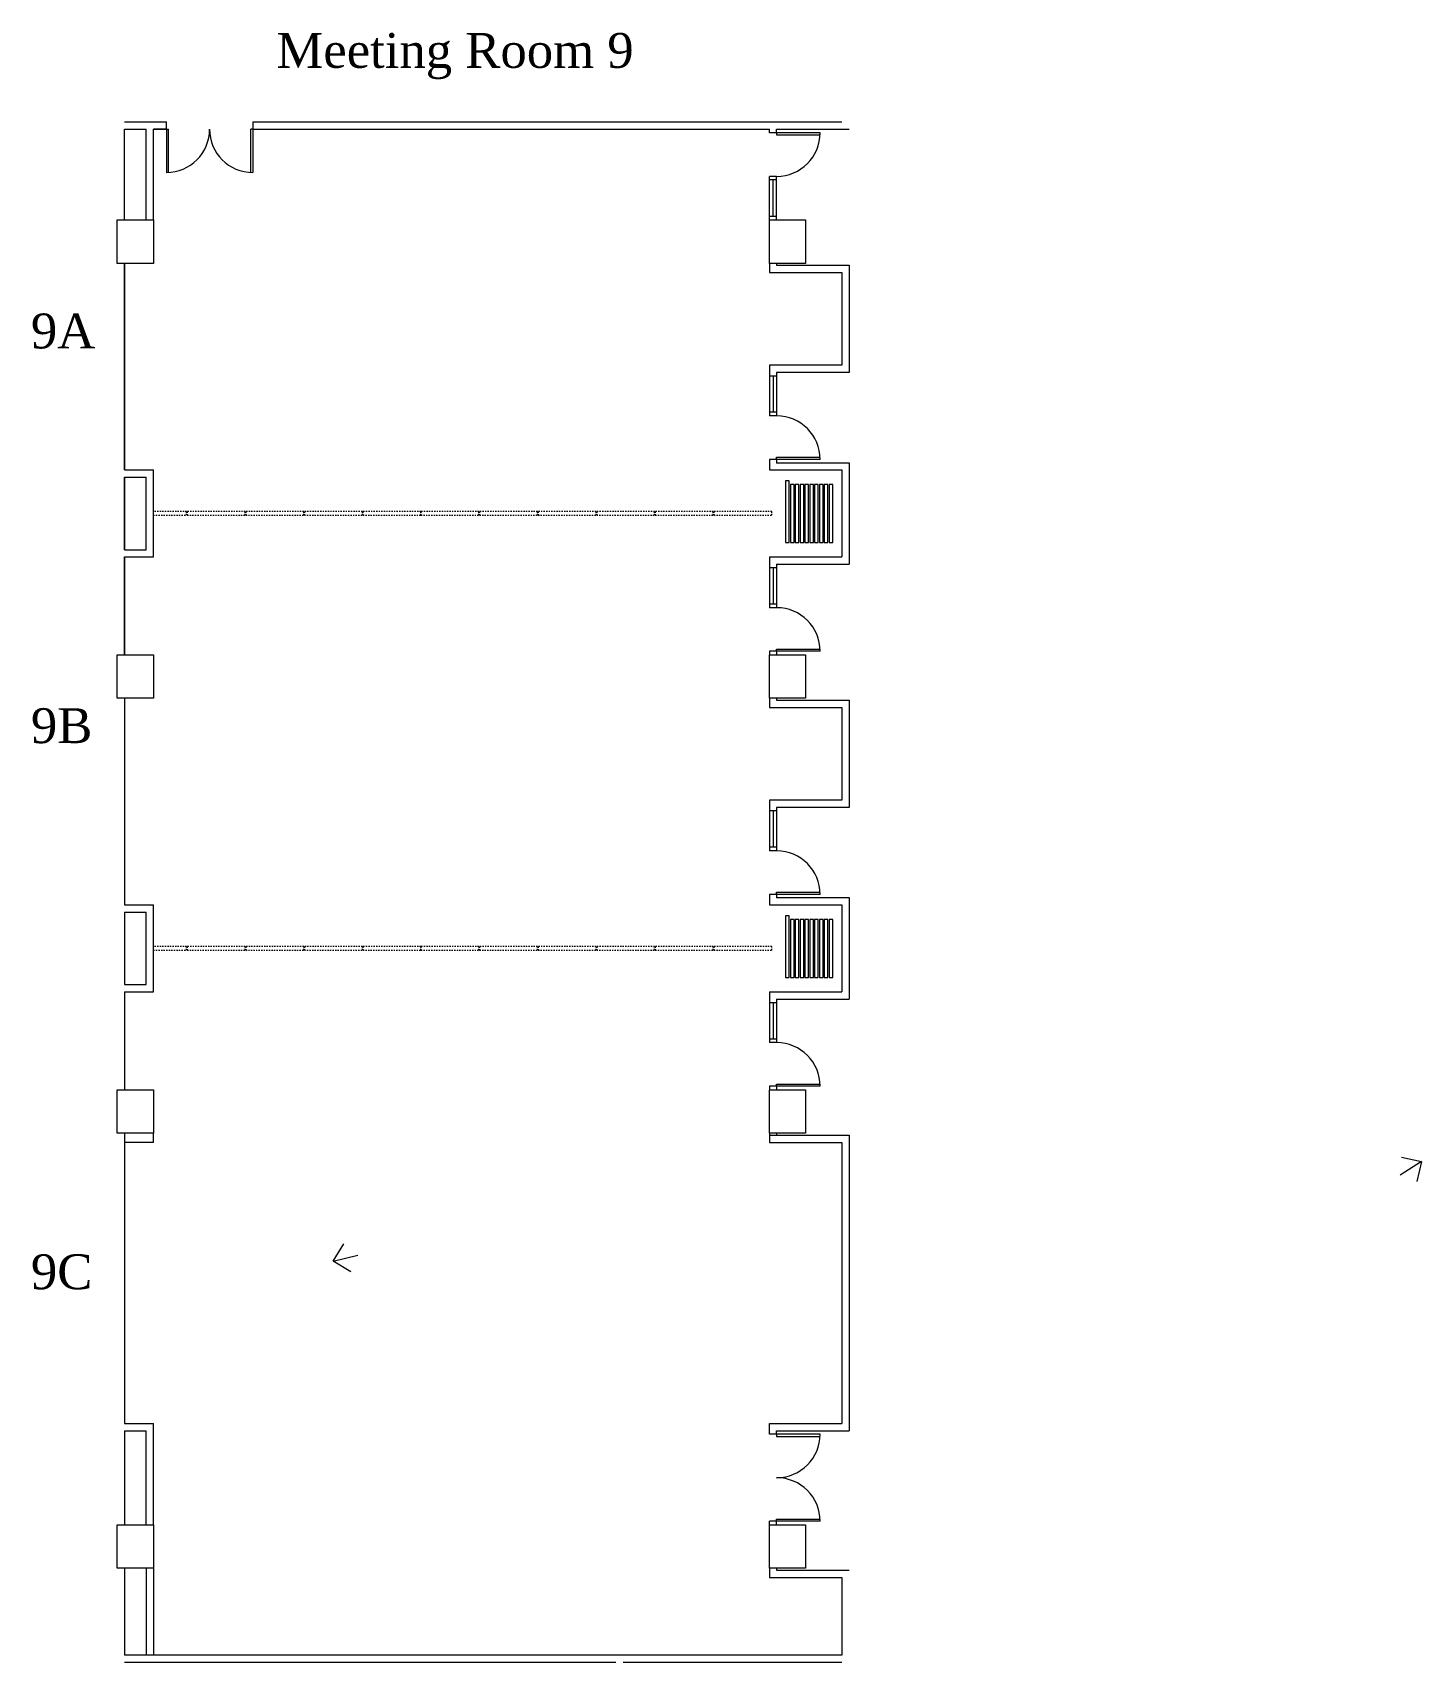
# Model space of a CAD drawing. Header units: inches. Extents: x 2243 to 5746, y 3175 to 6671.
# Drawn here: x 2243 to 3393, y 5322 to 6671 of the extents above; entities outside this region: 1.
import ezdxf

# ---------------------------------------------------------------- set-up
doc = ezdxf.new("R2010")
doc.units = ezdxf.units.IN
doc.header["$LTSCALE"] = 15
doc.header["$MEASUREMENT"] = 0
doc.header["$PDMODE"] = 1
doc.header["$PDSIZE"] = -2
for name, pattern in [('Dash Style-10', [0.905457, 0.395966, -0.05661, 0.05661, -0.05661, 0.05661, -0.05661, 0.05661, -0.05661, 0.05661, -0.05661]), ('Dash Style-3', [0.141296, 0.070648, -0.070648]), ('Dash Style-7', [0.198059, 0.141449, -0.05661]), ('Dash Style-8', [0.701294, 0.395966, -0.113068, 0.079193, -0.113068]), ('Dash Style-9', [0.792236, 0.395966, -0.05661, 0.05661, -0.05661, 0.05661, -0.05661, 0.05661, -0.05661])]:
    doc.linetypes.add(name, pattern=pattern)
doc.layers.get('0').update_dxf_attribs({"color": 4, "lineweight": 15})
for name, color, linetype, lineweight in [('02MATCH', 12, 'Continuous', 15), ('04FIREPART', 6, 'Continuous', 15), ('ARDOOR', 5, 'Continuous', 15), ('ARDOOR-I', 5, 'Continuous', 15), ('ARWALL', 7, 'Continuous', 15), ('COLUMN', 6, 'Continuous', 15), ('CORE', 7, 'Continuous', 15), ('None', 7, 'Continuous', 5)]:
    doc.layers.add(name, color=color, linetype=linetype, lineweight=lineweight)
doc.layers.get('0').freeze()
doc.styles.add('Arial', font='Arial')
doc.styles.add('Times New Roman (bold)', font='Times New Roman')

# ---------------------------------------------------------------- blocks, each defined once
blk = doc.blocks.new('Group-1')
at = {"color": 4, "linetype": 'Continuous', "lineweight": 15}
blk.add_line((-191.848, -285.935), (-171.447, -280.956), dxfattribs=at)
blk.add_lwpolyline([(-177.345, -294.748), (-191.848, -285.935), (-183.036, -271.432)], dxfattribs=at)
blk = doc.blocks.new('Group-2-1')
at = {"color": 4, "linetype": 'Continuous', "lineweight": 15}
blk.add_line((708.988, -203.424), (691.288, -214.726), dxfattribs=at)
blk.add_lwpolyline([(692.415, -199.769), (708.988, -203.424), (705.332, -219.996)], dxfattribs=at)
blk = doc.blocks.new('Group-8-1')
at = {"layer": 'ARDOOR', "color": 7, "linetype": 'Continuous', "lineweight": 15}
for p, q in [((-1216.917, 5647.999), (-1216.917, 5683.791)), ((-1215.177, 5683.748), (-1215.177, 5647.999)), ((-1216.917, 5647.999), (-1215.177, 5647.999))]:
    blk.add_line(p, q, dxfattribs=at)
blk.add_arc((-1216.917, 5647.999), 35.788, 0, 90, dxfattribs=at)
blk = doc.blocks.new('Group-9-1')
at = {"layer": 'ARDOOR', "color": 7, "linetype": 'Continuous', "lineweight": 15}
for p, q in [((-1147.073, 5683.748), (-1147.073, 5647.999)), ((-1145.334, 5647.999), (-1145.334, 5683.791)), ((-1145.334, 5647.999), (-1147.073, 5647.999))]:
    blk.add_line(p, q, dxfattribs=at)
blk.add_arc((-1145.334, 5647.999), 35.788, 90, 180, dxfattribs=at)
blk = doc.blocks.new('Group-10-1')
at = {"layer": 'ARDOOR', "color": 7, "linetype": 'Continuous', "lineweight": 15}
for p, q in [((-1686.584, 6800.136), (-1650.584, 6800.136)), ((-1650.584, 6800.136), (-1650.584, 6798.386)), ((-1650.584, 6798.386), (-1686.541, 6798.386)), ((-1686.584, 6728.136), (-1650.584, 6728.136)), ((-1650.584, 6729.886), (-1686.541, 6729.886)), ((-1650.584, 6728.136), (-1650.584, 6729.886))]:
    blk.add_line(p, q, dxfattribs=at)
for centre, start, end in [((-1650.584, 6800.136), 180, 270), ((-1650.584, 6728.136), 90, 180)]:
    blk.add_arc(centre, 35.996, start, end, dxfattribs=at)
blk = doc.blocks.new('Group-11-1')
at = {"layer": 'ARDOOR', "color": 7, "linetype": 'Continuous', "lineweight": 15}
for p, q in [((-1686.595, 6281.276), (-1650.595, 6281.276)), ((-1650.595, 6279.526), (-1686.552, 6279.526)), ((-1650.595, 6281.276), (-1650.595, 6279.526))]:
    blk.add_line(p, q, dxfattribs=at)
blk.add_arc((-1650.595, 6281.276), 35.996, 180, 270, dxfattribs=at)
blk = doc.blocks.new('Group-12-1')
at = {"layer": 'ARDOOR', "color": 7, "linetype": 'Continuous', "lineweight": 15}
for p, q in [((-1686.595, 6440.029), (-1650.595, 6440.029)), ((-1650.595, 6438.279), (-1686.552, 6438.279)), ((-1650.595, 6440.029), (-1650.595, 6438.279))]:
    blk.add_line(p, q, dxfattribs=at)
blk.add_arc((-1650.595, 6440.029), 35.996, 180, 270, dxfattribs=at)
blk = doc.blocks.new('Group-13-1')
at = {"layer": 'ARDOOR', "color": 7, "linetype": 'Continuous', "lineweight": 15}
for p, q in [((-1686.595, 6080.024), (-1650.595, 6080.024)), ((-1650.595, 6078.275), (-1686.552, 6078.275)), ((-1650.595, 6080.024), (-1650.595, 6078.275))]:
    blk.add_line(p, q, dxfattribs=at)
blk.add_arc((-1650.595, 6080.024), 35.996, 180, 270, dxfattribs=at)
blk = doc.blocks.new('Group-14-1')
at = {"layer": 'ARDOOR', "color": 7, "linetype": 'Continuous', "lineweight": 15}
for p, q in [((-1686.595, 5921.271), (-1650.595, 5921.271)), ((-1650.595, 5919.521), (-1686.552, 5919.521)), ((-1650.595, 5921.271), (-1650.595, 5919.521))]:
    blk.add_line(p, q, dxfattribs=at)
blk.add_arc((-1650.595, 5921.271), 35.996, 180, 270, dxfattribs=at)
blk = doc.blocks.new('Group-15-1')
at = {"layer": 'ARDOOR', "color": 7, "linetype": 'Continuous', "lineweight": 15}
for p, q in [((-1650.595, 5652.749), (-1686.552, 5652.749)), ((-1650.595, 5650.999), (-1650.595, 5652.749)), ((-1686.595, 5650.999), (-1650.595, 5650.999))]:
    blk.add_line(p, q, dxfattribs=at)
blk.add_arc((-1650.595, 5650.999), 35.997, 90, 180, dxfattribs=at)
blk = doc.blocks.new('B$3036')
at = {"layer": 'CORE', "color": 7, "linetype": 'Continuous', "lineweight": 15}
blk.add_lwpolyline([(-15, -18), (-15, 18), (15, 18), (15, -18)], close=True, dxfattribs=at)
blk = doc.blocks.new('Group-16-1')
at = {"layer": 'ARDOOR', "color": 7, "linetype": 'Continuous', "lineweight": 15}
for p, q in [((-1650.595, 6371.029), (-1650.595, 6404.029)), ((-1650.595, 6404.029), (-1644.595, 6404.029)), ((-1650.595, 6401.029), (-1644.595, 6401.029)), ((-1647.595, 6371.029), (-1647.595, 6401.029)), ((-1644.595, 6371.029), (-1644.595, 6404.029)), ((-1650.595, 6245.276), (-1644.595, 6245.276)), ((-1650.595, 6212.276), (-1650.595, 6245.276)), ((-1650.595, 6242.276), (-1644.595, 6242.276)), ((-1647.595, 6212.276), (-1647.595, 6242.276)), ((-1644.595, 6212.276), (-1644.595, 6245.276)), ((-1650.595, 6044.024), (-1644.595, 6044.024)), ((-1650.595, 6011.024), (-1650.595, 6044.024)), ((-1644.595, 6011.024), (-1644.595, 6044.024)), ((-1650.595, 6041.024), (-1644.595, 6041.024)), ((-1647.595, 6011.024), (-1647.595, 6041.024)), ((-1650.595, 5852.271), (-1650.595, 5885.271)), ((-1650.595, 5885.271), (-1644.595, 5885.271)), ((-1650.595, 5882.271), (-1644.595, 5882.271)), ((-1647.595, 5852.271), (-1647.595, 5882.271)), ((-1644.595, 5852.271), (-1644.595, 5885.271)), ((-1650.595, 5722.999), (-1650.595, 5686.999)), ((-1644.595, 5719.999), (-1650.595, 5719.999)), ((-1647.595, 5719.999), (-1647.595, 5689.999)), ((-1644.595, 5722.999), (-1644.595, 5686.999)), ((-1650.595, 5689.999), (-1644.595, 5689.999)), ((-1650.595, 5686.999), (-1644.595, 5686.999))]:
    blk.add_line(p, q, dxfattribs=at)
at = {"layer": 'ARDOOR-I', "color": 7, "linetype": 'Continuous', "lineweight": 15}
for points in [[(-1693.988, 6350.015), (-1696.988, 6350.015), (-1696.988, 6302.015), (-1693.988, 6302.015)], [(-1689.988, 6350.015), (-1692.988, 6350.015), (-1692.988, 6302.015), (-1689.988, 6302.015)], [(-1685.988, 6350.015), (-1688.988, 6350.015), (-1688.988, 6302.015), (-1685.988, 6302.015)], [(-1681.988, 6350.015), (-1684.988, 6350.015), (-1684.988, 6302.015), (-1681.988, 6302.015)], [(-1677.988, 6350.015), (-1680.988, 6350.015), (-1680.988, 6302.015), (-1677.988, 6302.015)], [(-1673.988, 6350.015), (-1676.988, 6350.015), (-1676.988, 6302.015), (-1673.988, 6302.015)], [(-1669.988, 6350.015), (-1672.988, 6350.015), (-1672.988, 6302.015), (-1669.988, 6302.015)], [(-1665.988, 6350.015), (-1668.988, 6350.015), (-1668.988, 6302.015), (-1665.988, 6302.015)], [(-1661.988, 6350.015), (-1664.988, 6350.015), (-1664.988, 6302.015), (-1661.988, 6302.015)], [(-1657.988, 6350.015), (-1660.988, 6350.015), (-1660.988, 6298.988), (-1657.988, 6298.988)], [(-1693.988, 5990.011), (-1696.988, 5990.011), (-1696.988, 5942.011), (-1693.988, 5942.011)], [(-1689.988, 5990.011), (-1692.988, 5990.011), (-1692.988, 5942.011), (-1689.988, 5942.011)], [(-1685.988, 5990.011), (-1688.988, 5990.011), (-1688.988, 5942.011), (-1685.988, 5942.011)], [(-1681.988, 5990.011), (-1684.988, 5990.011), (-1684.988, 5942.011), (-1681.988, 5942.011)], [(-1677.988, 5990.011), (-1680.988, 5990.011), (-1680.988, 5942.011), (-1677.988, 5942.011)], [(-1673.988, 5990.011), (-1676.988, 5990.011), (-1676.988, 5942.011), (-1673.988, 5942.011)], [(-1669.988, 5990.011), (-1672.988, 5990.011), (-1672.988, 5942.011), (-1669.988, 5942.011)], [(-1665.988, 5990.011), (-1668.988, 5990.011), (-1668.988, 5942.011), (-1665.988, 5942.011)], [(-1661.988, 5990.011), (-1664.988, 5990.011), (-1664.988, 5942.011), (-1661.988, 5942.011)], [(-1657.988, 5990.011), (-1660.988, 5990.011), (-1660.988, 5938.984), (-1657.988, 5938.984)]]:
    blk.add_lwpolyline(points, close=True, dxfattribs=at)
at = {"layer": 'ARDOOR-I', "color": 7, "linetype": 'Dash Style-3', "lineweight": 15}
for points in [[(-1646.595, 6327.517), (-1646.595, 6324.517), (-1598.595, 6324.517), (-1598.595, 6327.517)], [(-1598.095, 6327.517), (-1598.095, 6324.517), (-1550.095, 6324.517), (-1550.095, 6327.517)], [(-1549.595, 6327.517), (-1549.595, 6324.517), (-1501.595, 6324.517), (-1501.595, 6327.517)], [(-1501.095, 6327.517), (-1501.095, 6324.517), (-1453.095, 6324.517), (-1453.095, 6327.517)], [(-1452.595, 6327.517), (-1452.595, 6324.517), (-1404.595, 6324.517), (-1404.595, 6327.517)], [(-1404.095, 6327.517), (-1404.095, 6324.517), (-1356.095, 6324.517), (-1356.095, 6327.517)], [(-1356.095, 6327.517), (-1356.095, 6324.517), (-1308.095, 6324.517), (-1308.095, 6327.517)], [(-1307.595, 6327.517), (-1307.595, 6324.517), (-1259.595, 6324.517), (-1259.595, 6327.517)], [(-1259.095, 6327.517), (-1259.095, 6324.517), (-1211.095, 6324.517), (-1211.095, 6327.517)], [(-1210.595, 6327.517), (-1210.595, 6324.517), (-1162.595, 6324.517), (-1162.595, 6327.517)], [(-1646.595, 5967.513), (-1646.595, 5964.513), (-1598.595, 5964.513), (-1598.595, 5967.513)], [(-1598.095, 5967.513), (-1598.095, 5964.513), (-1550.095, 5964.513), (-1550.095, 5967.513)], [(-1549.595, 5967.513), (-1549.595, 5964.513), (-1501.595, 5964.513), (-1501.595, 5967.513)], [(-1501.095, 5967.513), (-1501.095, 5964.513), (-1453.095, 5964.513), (-1453.095, 5967.513)], [(-1452.595, 5967.513), (-1452.595, 5964.513), (-1404.595, 5964.513), (-1404.595, 5967.513)], [(-1404.095, 5967.513), (-1404.095, 5964.513), (-1356.095, 5964.513), (-1356.095, 5967.513)], [(-1356.095, 5967.513), (-1356.095, 5964.513), (-1308.095, 5964.513), (-1308.095, 5967.513)], [(-1307.595, 5967.513), (-1307.595, 5964.513), (-1259.595, 5964.513), (-1259.595, 5967.513)], [(-1259.095, 5967.513), (-1259.095, 5964.513), (-1211.095, 5964.513), (-1211.095, 5967.513)], [(-1210.595, 5967.513), (-1210.595, 5964.513), (-1162.595, 5964.513), (-1162.595, 5967.513)]]:
    blk.add_lwpolyline(points, close=True, dxfattribs=at)
for points in [[(-1134.584, 6327.517), (-1162.095, 6327.517)], [(-1162.095, 6327.517), (-1162.095, 6324.517), (-1134.584, 6324.517)], [(-1134.584, 5967.513), (-1162.095, 5967.513)], [(-1162.095, 5967.513), (-1162.095, 5964.513), (-1134.584, 5964.513)]]:
    blk.add_lwpolyline(points, dxfattribs=at)
at = {"layer": 'ARWALL', "color": 7, "linetype": 'Continuous', "lineweight": 15}
for p, q in [((-1704.584, 6917), (-1523.595, 6917)), ((-1704.584, 6846.636), (-1704.584, 6911)), ((-1704.584, 6911), (-1110.584, 6911)), ((-1517.595, 6917), (-1110.584, 6917)), ((-1134.584, 6839.011), (-1134.584, 6911)), ((-1128.584, 6839.011), (-1128.584, 6911)), ((-1650.584, 6840.636), (-1710.584, 6840.636)), ((-1644.584, 6846.636), (-1704.584, 6846.636)), ((-1650.584, 6839.011), (-1650.584, 6840.636)), ((-1644.584, 6839.011), (-1644.584, 6846.636)), ((-1650.584, 6803.011), (-1650.584, 6800.136)), ((-1650.584, 6800.136), (-1644.584, 6800.136)), ((-1644.584, 6803.011), (-1644.584, 6800.136)), ((-1134.595, 6803), (-1134.595, 6719.261)), ((-1128.595, 6803), (-1128.595, 6725.261)), ((-1110.584, 6725.261), (-1110.584, 6803.011)), ((-1650.584, 6725.261), (-1710.584, 6725.261)), ((-1710.584, 6480.636), (-1710.584, 6725.261)), ((-1644.584, 6719.261), (-1704.584, 6719.261)), ((-1704.584, 6486.636), (-1704.584, 6719.261)), ((-1650.584, 6728.136), (-1644.584, 6728.136)), ((-1650.584, 6728.136), (-1650.584, 6725.261)), ((-1644.584, 6728.136), (-1644.584, 6719.261)), ((-1110.584, 6719.261), (-1134.595, 6719.261)), ((-1110.584, 6725.261), (-1128.595, 6725.261)), ((-1110.584, 6479.011), (-1110.584, 6719.261)), ((-1644.584, 6480.636), (-1710.584, 6480.636)), ((-1644.584, 6486.636), (-1704.584, 6486.636)), ((-1650.584, 6479.011), (-1650.584, 6480.636)), ((-1644.584, 6479.011), (-1644.584, 6486.636)), ((-1134.595, 6486.636), (-1110.595, 6486.636)), ((-1134.595, 6486.636), (-1134.595, 6479.011)), ((-1650.595, 6440.029), (-1650.595, 6443.029)), ((-1650.595, 6440.029), (-1644.595, 6440.029)), ((-1644.595, 6440.029), (-1644.595, 6443.029)), ((-1110.584, 6362.017), (-1110.584, 6443.011)), ((-1710.584, 6284.014), (-1710.584, 6368.017)), ((-1650.584, 6368.017), (-1710.584, 6368.017)), ((-1650.595, 6371.029), (-1644.595, 6371.029)), ((-1650.595, 6368.017), (-1650.595, 6371.029)), ((-1644.595, 6362.017), (-1644.595, 6371.029)), ((-1704.595, 6290.014), (-1704.595, 6362.017)), ((-1644.595, 6362.017), (-1704.595, 6362.017)), ((-1704.584, 6300.015), (-1704.584, 6362.017)), ((-1134.584, 6362.017), (-1134.584, 6290.014)), ((-1110.584, 6362.017), (-1134.584, 6362.017)), ((-1128.584, 6356.017), (-1128.584, 6296.014)), ((-1110.584, 6356.017), (-1128.584, 6356.017)), ((-1110.584, 6296.014), (-1110.584, 6356.017)), ((-1644.595, 6290.014), (-1704.595, 6290.014)), ((-1644.595, 6281.276), (-1644.595, 6290.014)), ((-1110.584, 6290.014), (-1134.584, 6290.014)), ((-1110.584, 6296.014), (-1128.584, 6296.014)), ((-1110.584, 6119.011), (-1110.584, 6290.014)), ((-1650.606, 6284.014), (-1710.584, 6284.014)), ((-1650.595, 6281.276), (-1650.595, 6284.276)), ((-1650.595, 6281.276), (-1644.595, 6281.276)), ((-1710.584, 6120.64), (-1710.584, 6209.264)), ((-1710.584, 6209.264), (-1650.595, 6209.264)), ((-1650.595, 6209.264), (-1650.595, 6212.276)), ((-1650.595, 6212.276), (-1644.595, 6212.276)), ((-1644.595, 6203.264), (-1644.595, 6212.276)), ((-1704.584, 6126.64), (-1704.584, 6203.264)), ((-1704.584, 6203.264), (-1644.595, 6203.264)), ((-1644.584, 6126.64), (-1704.584, 6126.64)), ((-1644.584, 6119.015), (-1644.584, 6126.64)), ((-1650.584, 6120.64), (-1710.584, 6120.64)), ((-1650.584, 6119.015), (-1650.584, 6120.64)), ((-1650.595, 6080.024), (-1650.595, 6083.024)), ((-1650.595, 6080.024), (-1644.595, 6080.024)), ((-1644.595, 6080.024), (-1644.595, 6083.024)), ((-1110.584, 6002.013), (-1110.584, 6083.011)), ((-1110.584, 6083.011), (-1110.584, 6002.013)), ((-1650.584, 6008.013), (-1710.584, 6008.013)), ((-1710.584, 5924.009), (-1710.584, 6008.013)), ((-1650.595, 6008.013), (-1650.595, 6011.024)), ((-1650.595, 6011.024), (-1644.595, 6011.024)), ((-1644.595, 6002.013), (-1644.595, 6011.024)), ((-1644.595, 6002.013), (-1704.595, 6002.013)), ((-1704.595, 5930.009), (-1704.595, 6002.013)), ((-1704.584, 5940.011), (-1704.584, 5992.011)), ((-1134.584, 6002.013), (-1134.584, 5930.009)), ((-1110.584, 6002.013), (-1134.584, 6002.013)), ((-1128.584, 5996.013), (-1128.584, 5936.009)), ((-1110.584, 5996.013), (-1128.584, 5996.013)), ((-1110.584, 5936.009), (-1110.584, 5996.013)), ((-1110.584, 5996.013), (-1110.584, 5936.009)), ((-1110.584, 5936.009), (-1128.584, 5936.009)), ((-1650.606, 5924.009), (-1710.584, 5924.009)), ((-1644.595, 5930.009), (-1704.595, 5930.009)), ((-1650.595, 5921.271), (-1650.595, 5924.271)), ((-1644.595, 5921.271), (-1644.595, 5930.009)), ((-1110.584, 5930.009), (-1134.584, 5930.009)), ((-1110.584, 5930.009), (-1110.584, 5759.011)), ((-1110.584, 5759.011), (-1110.584, 5930.009)), ((-1650.595, 5921.271), (-1644.595, 5921.271)), ((-1710.584, 5849.259), (-1650.595, 5849.259)), ((-1710.584, 5760.636), (-1710.584, 5849.259)), ((-1704.584, 5843.259), (-1644.595, 5843.259)), ((-1704.584, 5766.636), (-1704.584, 5843.259)), ((-1650.595, 5852.271), (-1644.595, 5852.271)), ((-1650.595, 5849.259), (-1650.595, 5852.271)), ((-1644.595, 5843.259), (-1644.595, 5852.271)), ((-1650.584, 5760.636), (-1710.584, 5760.636)), ((-1644.584, 5766.636), (-1704.584, 5766.636)), ((-1650.584, 5759.011), (-1650.584, 5760.636)), ((-1644.584, 5759.011), (-1644.584, 5766.636)), ((-1134.595, 5723), (-1134.595, 5647.999)), ((-1128.595, 5723), (-1128.595, 5647.999)), ((-1110.584, 5723.011), (-1110.584, 5647.999)), ((-1650.595, 5647.999), (-1710.595, 5647.999)), ((-1216.917, 5641.999), (-1704.595, 5641.999)), ((-1650.595, 5650.999), (-1644.595, 5650.999)), ((-1650.595, 5650.999), (-1650.595, 5647.999)), ((-1644.595, 5650.999), (-1644.595, 5647.999)), ((-1216.917, 5647.999), (-1644.595, 5647.999)), ((-1216.917, 5641.999), (-1216.917, 5647.999)), ((-1134.595, 5647.999), (-1145.334, 5647.999)), ((-1145.334, 5647.999), (-1145.334, 5641.999)), ((-1145.334, 5647.999), (-1134.595, 5647.999)), ((-1110.584, 5641.999), (-1145.334, 5641.999)), ((-1110.584, 5647.999), (-1128.595, 5647.999))]:
    blk.add_line(p, q, dxfattribs=at)
blk.add_lwpolyline([(-1110.584, 6839.011), (-1110.584, 6911)], dxfattribs=at)
at = {"layer": 'CORE', "color": 7, "linetype": 'Continuous', "lineweight": 5}
blk.add_point((-1659.595, 6444.755), dxfattribs=at)
at = {"layer": 'ARDOOR', "color": 7}
for name in ['Group-10-1', 'Group-12-1', 'Group-11-1', 'Group-13-1', 'Group-14-1', 'Group-15-1', 'Group-8-1', 'Group-9-1']:
    blk.add_blockref(name, (0, 0), dxfattribs=at)
at = {"layer": 'COLUMN', "color": 7}
for p in [(-1659.584, 6821.011), (-1119.584, 6821.011), (-1659.584, 6461.011), (-1119.584, 6461.011), (-1659.584, 6101.011), (-1119.584, 6101.011), (-1659.584, 5741.011), (-1119.584, 5741.011)]:
    blk.add_blockref('B$3036', p, dxfattribs=at)
blk = doc.blocks.new('2A (2D)')
at = {"layer": 'None', "color": 7}
blk.add_blockref('Group-16-1', (0, 0), dxfattribs=at)
blk = doc.blocks.new('Group-17-1')
at = {"layer": 'COLUMN', "color": 7, "rotation": 180}
blk.add_blockref('2A (2D)', (-1475.4, 6299), dxfattribs=at)
blk = doc.blocks.new('FRSEPLBL')
at = {"color": 4, "linetype": 'Continuous', "lineweight": 15}
for p, q in [((6663.8, 437), (6805.8, 437)), ((6663.8, 314), (6805.8, 314)), ((6663.8, 197), (6805.8, 197)), ((6663.8, 125), (6805.8, 125))]:
    blk.add_line(p, q, dxfattribs=at)
at = {"color": 4, "linetype": 'Dash Style-7', "lineweight": 9}
blk.add_lwpolyline([(6285.5, 437.4), (6635.9, 437.4)], dxfattribs=at)
at = {"color": 4, "linetype": 'Dash Style-8', "lineweight": 9}
blk.add_lwpolyline([(6285.5, 314.4), (6635.9, 314.4)], dxfattribs=at)
at = {"color": 4, "linetype": 'Dash Style-9', "lineweight": 9}
blk.add_lwpolyline([(6285.5, 197.4), (6635.9, 197.4)], dxfattribs=at)
at = {"color": 4, "linetype": 'Dash Style-10', "lineweight": 9}
blk.add_lwpolyline([(6285.5, 125.4), (6635.9, 125.4)], dxfattribs=at)
at = {"color": 7, "attachment_point": 1, "line_spacing_factor": 0.96736, "style": 'Arial'}
for s, insert, char_height in [('1 HR CORRIDOR', (6820.5, 449.2), 21.962), ('SEPARATION', (6820.5, 406.2), 21.96), ('1 HR OCCUPANCY', (6820.5, 326.2), 21.962), ('SEPARATION', (6820.5, 283.2), 21.96), ('2 HR FIRE', (6820.5, 209.2), 21.96), ('3 HR FIRE', (6820.5, 137.2), 21.96)]:
    blk.add_mtext(s, dxfattribs=dict(at, insert=insert, char_height=char_height))

msp = doc.modelspace()

# ---------------------------------------------------------------- block references
at = {"layer": '02MATCH', "color": 7}
for name in ['Group-2-1', 'Group-1']:
    msp.add_blockref(name, (2684.2, 5940), dxfattribs=at)
at = {"layer": '04FIREPART', "color": 7}
msp.add_blockref('FRSEPLBL', (-1347.8, 3060), dxfattribs=at)
at = {"layer": 'None', "color": 7}
msp.add_blockref('Group-17-1', (2684.2, 5940), dxfattribs=at)

# ---------------------------------------------------------------- texts
at = {"layer": '04FIREPART', "color": 7, "attachment_point": 1, "line_spacing_factor": 1.049861, "style": 'Times New Roman (bold)'}
for s, insert, char_height in [('Meeting Room 9', (2445.3, 6670.7), 28.889), ('9A', (2242, 6438.5), 28.89), ('9B', (2242, 6111.8), 28.89), ('9C', (2242, 5659.8), 28.89)]:
    msp.add_mtext(s, dxfattribs=dict(at, insert=insert, char_height=char_height))

doc.saveas('drawing.dxf')
